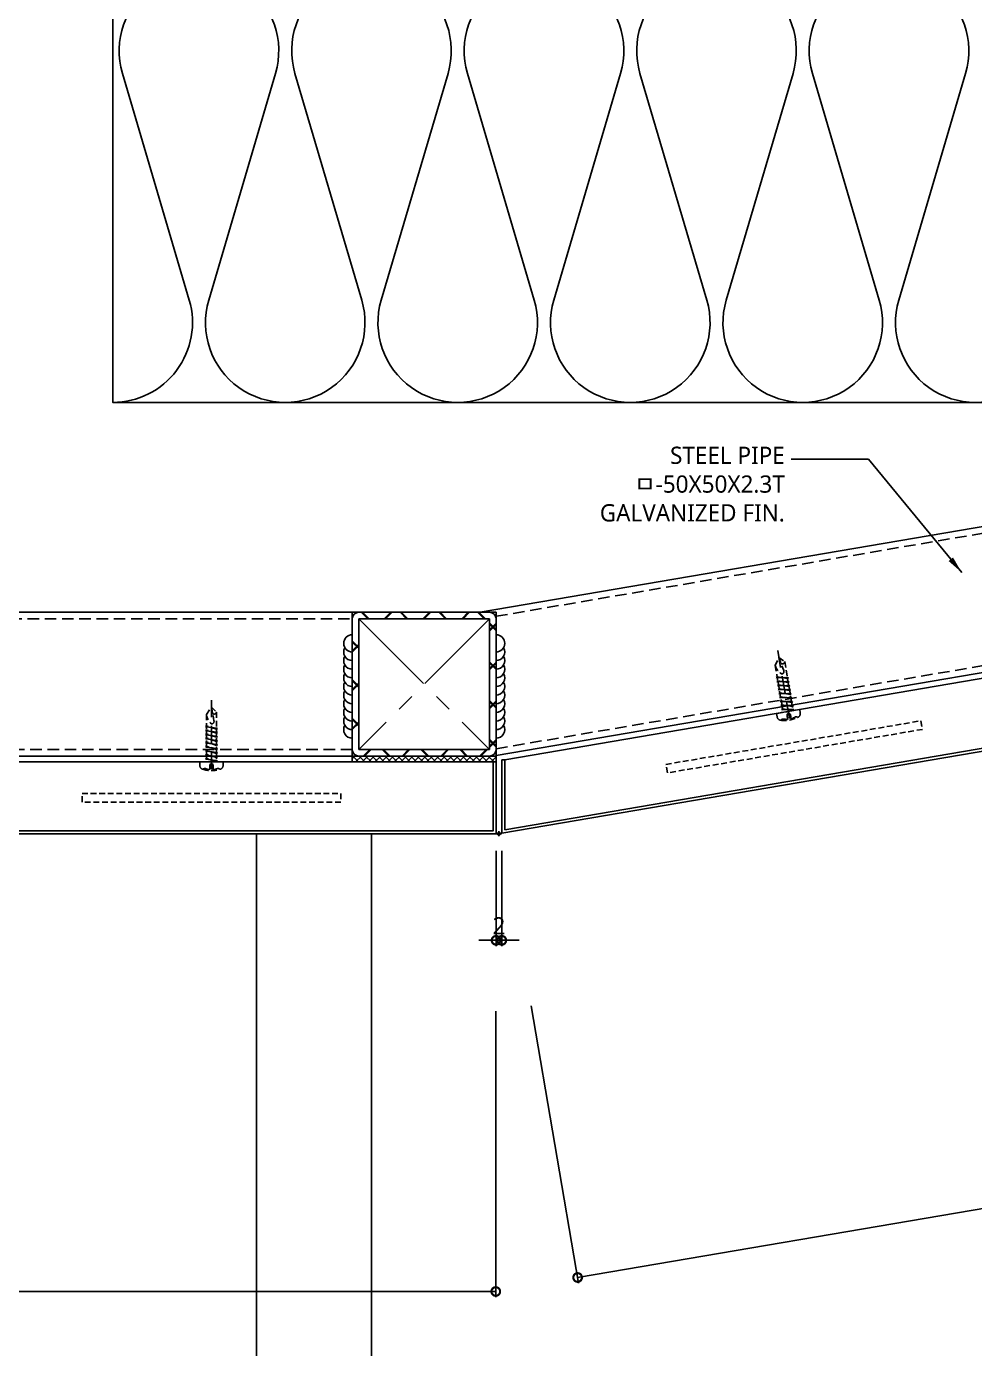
# Model space of a CAD drawing. Header units: millimetres. Extents: x 3584 to 9537, y 842 to 7828.
# Drawn here: x 6209.3 to 6539, y 4530.9 to 4990.6 of the extents above; entities that cross this region are included whole.
import ezdxf

# ---------------------------------------------------------------- set-up
doc = ezdxf.new("R2010")
doc.units = ezdxf.units.MM
doc.set_wipeout_variables(frame=1)
doc.linetypes.add('CENTER', pattern=[50.8, 31.75, -6.35, 6.35, -6.35])
doc.linetypes.add('HIDDEN', pattern=[3, 2, -1])
doc.layers.get('DEFPOINTS').update_dxf_attribs({"color": 142, "lineweight": 30})
for name, color, linetype in [('0-CEN', 1, 'CENTER'), ('0-DIM', 7, 'Continuous'), ('0-WELDING', 1, 'Continuous'), ('1', 1, 'Continuous'), ('2', 2, 'Continuous'), ('2-SCREW-BOLT', 2, 'Continuous'), ('4', 4, 'Continuous'), ('7', 7, 'Continuous'), ('EL5', 4, 'Continuous'), ('MRK1', 3, 'Continuous'), ('Net truc', 31, 'CENTER'), ('TEXT', 7, 'Continuous'), ('xref_section$0$INSUL', 8, 'Continuous')]:
    doc.layers.add(name, color=color, linetype=linetype)
doc.layers.add('def', color=213, linetype='Continuous', plot=False)
doc.styles.add('맑은고딕', font='malgun.ttf')
doc.dimstyles.new('HD-2', dxfattribs={"dimscale": 2, "dimtxt": 3, "dimasz": 3, "dimexe": 1, "dimexo": 3, "dimgap": 1, "dimtad": 1, "dimdec": 1, "dimzin": 12, "dimdsep": 46, "dimtxsty": '맑은고딕', "dimblk": 'DOTSMALL', "dimcen": 1, "dimclrd": 2, "dimclre": 2, "dimclrt": 7, "dimadec": 1, "dimazin": 2, "dimtfac": 1, "dimtdec": 1, "dimtix": 1, "dimtmove": 2, "dimatfit": 3, "dimfxl": 1, "dimtolj": 1, "dimtzin": 12, "dimlwd": -1, "dimlwe": -1, "dimarcsym": 0})

# ---------------------------------------------------------------- blocks, each defined once
blk = doc.blocks.new('*U5')
at = {"layer": '1', "linetype": 'ByBlock'}
h = blk.add_hatch(color=256, dxfattribs=at)
h.paths.add_polyline_path([(-1, 0), (0, 0), (0, 1, 0.414214)])
h.paths.add_polyline_path([(0, 0), (0, -1, 0.414214), (1, 0)])
for p, q in [((1.8, 0), (-1.8, 0)), ((0, -1.8), (0, 1.8))]:
    blk.add_line(p, q, dxfattribs=at)
blk.add_circle((0, 0), 1, dxfattribs=at)
blk = doc.blocks.new('LE-02')
at = {"layer": '0-CEN'}
blk.add_blockref('*U5', (0, 0), dxfattribs=at)
blk = doc.blocks.new('50X50X2.3T')
h = blk.add_hatch()
h.set_pattern_fill('ANSI32', color=8)
h.set_pattern_definition([(45, (0, 0), (-6.7352, 6.7352), []), (45, (0.449, 0), (-6.7352, 6.7352), [])])
edge = h.paths.add_edge_path()
edge.add_line((-22.7, 25), (22.7, 25))
edge.add_arc((22.7, 22.7), 2.3, 0, 90, ccw=False)
edge.add_line((25, 22.7), (25, -22.7))
edge.add_arc((22.7, -22.7), 2.3, -90, 0, ccw=False)
edge.add_line((22.7, -25), (-22.7, -25))
edge.add_arc((-22.7, -22.7), 2.3, 180, 270, ccw=False)
edge.add_line((-25, -22.7), (-25, 22.7))
edge.add_arc((-22.7, 22.7), 2.3, 90, 180, ccw=False)
h.paths.add_polyline_path([(-22.7, 22.7), (22.7, 22.7), (22.7, -22.7), (-22.7, -22.7)], flags=16)
at = {"layer": '0-CEN'}
for p, q in [((-22.7, 22.7), (22.7, -22.7)), ((22.7, 22.7), (-22.7, -22.7))]:
    blk.add_line(p, q, dxfattribs=at)
at = {"layer": '7'}
blk.add_lwpolyline([(-22.7, 25), (22.7, 25, -0.414214), (25, 22.7), (25, -22.7, -0.414214), (22.7, -25), (-22.7, -25, -0.414214), (-25, -22.7), (-25, 22.7, -0.414214)], format="xyb", close=True, dxfattribs=at)
blk.add_lwpolyline([(-22.7, 22.7), (22.7, 22.7), (22.7, -22.7), (-22.7, -22.7)], close=True, dxfattribs=at)
at = {"layer": 'def'}
blk.add_lwpolyline([(-25, 25), (25, 25), (25, -25), (-25, -25)], close=True, dxfattribs=at)
blk = doc.blocks.new('*U44')
at = {"layer": '0-WELDING'}
for centre, end in [((3, 0), 180), ((6, 0), 120), ((9, 0), 120), ((12, 0), 120), ((15, 0), 120), ((18, 0), 120), ((21, 0), 120), ((24, 0), 120), ((27, 0), 120), ((30, 0), 120), ((33, 0), 120)]:
    blk.add_arc(centre, 3, 0, end, dxfattribs=at)
blk = doc.blocks.new('_DOTSMALL')
at = {"color": 0, "linetype": 'ByBlock', "const_width": 0.5}
blk.add_lwpolyline([(-0.0625, 0, 1), (0.0625, 0, 1)], format="xyb", close=True, dxfattribs=at)
blk = doc.blocks.new('*D78')
at = {"layer": '0-DIM', "color": 2, "transparency": 16777216}
for p, q in [((6372.59, 4703.91), (6372.59, 4670.83)), ((6374.59, 4703.91), (6374.59, 4670.83)), ((6372.59, 4672.83), (6366.59, 4672.83)), ((6374.59, 4672.83), (6372.59, 4672.83)), ((6374.59, 4672.83), (6380.59, 4672.83))]:
    blk.add_line(p, q, dxfattribs=at)
at = {"layer": 'DEFPOINTS', "color": 0, "transparency": 16777216}
for p in [(6372.59, 4709.91), (6374.59, 4709.91), (6372.59, 4672.83)]:
    blk.add_point(p, dxfattribs=at)
at = {"layer": '0-DIM', "color": 2, "transparency": 16777216, "xscale": 6, "yscale": 6, "zscale": 6}
blk.add_blockref('_DOTSMALL', (6372.59, 4672.83), dxfattribs=at)
at = {"layer": '0-DIM', "color": 2, "transparency": 16777216, "xscale": 6, "yscale": 6, "zscale": 6, "rotation": 180}
blk.add_blockref('_DOTSMALL', (6374.59, 4672.83), dxfattribs=at)
at = {"layer": '0-DIM', "color": 7, "transparency": 16777216, "insert": (6373.59, 4677.88), "char_height": 6, "attachment_point": 5, "style": '맑은고딕'}
blk.add_mtext('\\A1;2', dxfattribs=at)
blk = doc.blocks.new('*D79')
at = {"layer": 'DEFPOINTS', "color": 0, "transparency": 16777216}
for p in [(5489.53, 4654.17), (6372.49, 4654.17), (6372.49, 4550.71)]:
    blk.add_point(p, dxfattribs=at)
at = {"layer": 'MRK1', "color": 2, "transparency": 16777216}
for p, q in [((5489.53, 4648.17), (5489.53, 4548.71)), ((6372.49, 4648.17), (6372.49, 4548.71)), ((5489.53, 4550.71), (6372.49, 4550.71))]:
    blk.add_line(p, q, dxfattribs=at)
at = {"layer": 'MRK1', "color": 2, "transparency": 16777216, "xscale": 6, "yscale": 6, "zscale": 6, "rotation": 180}
blk.add_blockref('_DOTSMALL', (5489.53, 4550.71), dxfattribs=at)
at = {"layer": 'MRK1', "color": 2, "transparency": 16777216, "xscale": 6, "yscale": 6, "zscale": 6}
blk.add_blockref('_DOTSMALL', (6372.49, 4550.71), dxfattribs=at)
at = {"layer": 'MRK1', "color": 7, "transparency": 16777216, "insert": (5931.01, 4555.81), "char_height": 6, "attachment_point": 5, "style": '맑은고딕'}
blk.add_mtext('\\A1;MODULE DIM', dxfattribs=at)
blk = doc.blocks.new('*D80')
at = {"layer": 'DEFPOINTS', "color": 0, "transparency": 16777216}
for p in [(7098.86, 4777.96), (7115.99, 4677.59), (6383.83, 4655.95)]:
    blk.add_point(p, dxfattribs=at)
at = {"layer": 'MRK1', "color": 2, "transparency": 16777216}
for p, q in [((7099.87, 4772.05), (7116.33, 4675.62)), ((6400.96, 4555.58), (7115.99, 4677.59)), ((6384.84, 4650.03), (6401.29, 4553.61))]:
    blk.add_line(p, q, dxfattribs=at)
at = {"layer": 'MRK1', "color": 2, "transparency": 16777216, "xscale": 6, "yscale": 6, "zscale": 6}
for p, rotation in [((7115.99, 4677.59), 9.683760693038607), ((6400.96, 4555.58), 189.6837606930386)]:
    blk.add_blockref('_DOTSMALL', p, dxfattribs=dict(at, rotation=rotation))
at = {"layer": 'MRK1', "color": 7, "transparency": 16777216, "insert": (6757.62, 4621.61), "char_height": 6, "attachment_point": 5, "rotation": 9.6838, "style": '맑은고딕'}
blk.add_mtext('\\A1;MODULE DIM', dxfattribs=at)

msp = doc.modelspace()

# ---------------------------------------------------------------- hatches: boundary and pattern name
h = msp.add_hatch()
h.set_pattern_fill('ANSI37', color=8, scale=0.5, angle=0.0003, style=0)
h.set_pattern_definition([(45.00029167, (-165662.354, -197224.6916), (-1.122537729, 1.122526301), []), (135.00029167, (-165662.354, -197224.6916), (-1.122526301, -1.122537729), [])])
h.paths.add_polyline_path([(6322.59, 4736.91), (6372.59, 4736.91), (6372.59, 4734.91), (6322.59, 4734.91)])

# ---------------------------------------------------------------- linework, layer by layer
at = {"color": 8}
msp.add_lwpolyline([(6322.59, 4736.91), (6372.59, 4736.91), (6372.59, 4734.91), (6322.59, 4734.91)], close=True, dxfattribs=at)
at = {"layer": '2', "color": 8, "linetype": 'HIDDEN'}
for p, q in [((6469.68, 4768.36), (6471.95, 4755.06)), ((6472.99, 4769.74), (6475.4, 4755.65)), ((6471.93, 4755.14), (6472.44, 4752.14)), ((6475.38, 4755.73), (6475.89, 4752.72)), ((6271.84, 4751.36), (6271.84, 4737.87)), ((6275.34, 4752.17), (6275.34, 4737.87)), ((6271.84, 4737.96), (6271.84, 4734.91)), ((6275.34, 4737.96), (6275.34, 4734.91))]:
    msp.add_line(p, q, dxfattribs=at)
for points in [[(6470.97, 4771.16), (6472.64, 4766.67, -0.346664), (6472.32, 4765.57, -0.325529), (6471.73, 4765.58, -0.145857), (6469.68, 4768.36), (6470.97, 4771.16), (6472.99, 4769.74)], [(6273.59, 4753.91), (6274.49, 4749.2, -0.346664), (6273.98, 4748.17, -0.325529), (6273.4, 4748.28, -0.145857), (6271.84, 4751.36), (6273.59, 4753.91), (6275.34, 4752.17)]]:
    msp.add_lwpolyline(points, format="xyb", dxfattribs=at)
for centre, start, end in [((6472.17, 4769.77), 240.0176, 357.6395), ((6274.54, 4752.34), 230.3338, 347.9558)]:
    msp.add_arc(centre, 0.825, start, end, dxfattribs=at)
at = {"layer": '2-SCREW-BOLT', "color": 8, "linetype": 'HIDDEN'}
for p, q in [((6472.25, 4752.1), (6470.14, 4751.74)), ((6471.71, 4752.01), (6476.63, 4752.85)), ((6471.71, 4752.01), (6476.63, 4752.85)), ((6478.19, 4753.12), (6476.47, 4752.82)), ((6271.65, 4734.91), (6269.51, 4734.91)), ((6271.09, 4734.91), (6276.09, 4734.91)), ((6271.09, 4734.91), (6276.09, 4734.91)), ((6277.68, 4734.91), (6275.93, 4734.91))]:
    msp.add_line(p, q, dxfattribs=at)
for points in [[(6470.14, 4751.74), (6470.34, 4750.57, 0.334238), (6471.64, 4749.35, 0.141196), (6477.58, 4750.37, 0.334238), (6478.39, 4751.95), (6478.19, 4753.12)], [(6269.51, 4734.91), (6269.51, 4733.72, 0.334238), (6270.58, 4732.3, 0.141196), (6276.61, 4732.3, 0.334238), (6277.68, 4733.72), (6277.68, 4734.91)]]:
    msp.add_lwpolyline(points, format="xyb", dxfattribs=at)
for points in [[(6477.58, 4750.37), (6477.27, 4750.54), (6476.95, 4750.57), (6476.64, 4750.5), (6476.33, 4750.36), (6476.05, 4750.2), (6475.79, 4750.04), (6475.56, 4749.91), (6475.39, 4749.86), (6475.26, 4749.9), (6475.18, 4750.03), (6475.12, 4750.23), (6475.09, 4750.48), (6475.06, 4750.74), (6475.03, 4751.01), (6474.97, 4751.27), (6474.89, 4751.48), (6474.77, 4751.64), (6474.62, 4751.75), (6474.45, 4751.79), (6474.28, 4751.79), (6474.12, 4751.74), (6473.97, 4751.64), (6473.87, 4751.49), (6473.81, 4751.3), (6473.8, 4751.07), (6473.83, 4750.81), (6473.89, 4750.54), (6473.95, 4750.28), (6474, 4750.04), (6474.01, 4749.84), (6473.98, 4749.68), (6473.88, 4749.6), (6473.69, 4749.59), (6473.44, 4749.63), (6473.14, 4749.7), (6472.81, 4749.76), (6472.48, 4749.79), (6472.16, 4749.75), (6471.87, 4749.61), (6471.64, 4749.35)], [(6276.61, 4732.3), (6276.33, 4732.52), (6276.03, 4732.6), (6275.7, 4732.59), (6275.38, 4732.51), (6275.07, 4732.39), (6274.79, 4732.27), (6274.54, 4732.19), (6274.36, 4732.17), (6274.24, 4732.23), (6274.18, 4732.38), (6274.17, 4732.58), (6274.17, 4732.82), (6274.19, 4733.09), (6274.2, 4733.37), (6274.19, 4733.62), (6274.14, 4733.85), (6274.05, 4734.03), (6273.92, 4734.16), (6273.76, 4734.23), (6273.59, 4734.26), (6273.42, 4734.23), (6273.27, 4734.16), (6273.14, 4734.03), (6273.04, 4733.85), (6273, 4733.62), (6272.99, 4733.37), (6273, 4733.09), (6273.02, 4732.82), (6273.02, 4732.58), (6273, 4732.38), (6272.94, 4732.23), (6272.83, 4732.17), (6272.64, 4732.19), (6272.4, 4732.27), (6272.12, 4732.39), (6271.81, 4732.51), (6271.49, 4732.59), (6271.16, 4732.6), (6270.86, 4732.52), (6270.58, 4732.3)]]:
    msp.add_lwpolyline(points, dxfattribs=at)
at = {"layer": '4', "color": 8, "linetype": 'HIDDEN'}
for points in [[(6431.66, 4734.02), (6520.38, 4749.16), (6520.88, 4746.2), (6432.17, 4731.06)], [(6228.59, 4723.91), (6318.59, 4723.91), (6318.59, 4720.91), (6228.59, 4720.91)]]:
    msp.add_lwpolyline(points, close=True, dxfattribs=at)
at = {"layer": '4'}
msp.add_lwpolyline([(5489.63, 4734.91), (6372.59, 4734.91), (6372.59, 4709.91), (5689.26, 4709.91)], dxfattribs=at)
at = {"layer": '7'}
for p, q in [((6367.07, 4786.91), (7080.88, 4908.71)), ((6372.59, 4737.13), (7089.29, 4859.42)), ((5489.63, 4786.91), (6322.59, 4786.91)), ((6322.59, 4786.91), (6372.59, 4786.91)), ((6322.59, 4736.91), (5489.63, 4736.91))]:
    msp.add_line(p, q, dxfattribs=at)
at = {"layer": '7', "color": 8, "linetype": 'HIDDEN', "ltscale": 2}
for p, q in [((6372.59, 4785.52), (7081.27, 4906.44)), ((6372.59, 4739.46), (7088.9, 4861.69)), ((5489.63, 4784.61), (6322.59, 4784.61)), ((6322.59, 4739.21), (5489.63, 4739.21))]:
    msp.add_line(p, q, dxfattribs=at)
at = {"layer": '7', "color": 4}
for p, q in [((6375.59, 4735.61), (7089.63, 4857.45)), ((6375.59, 4711.26), (7089.63, 4833.11)), ((6374.59, 4710.08), (7089.63, 4832.09)), ((6374.59, 4735.61), (6374.59, 4710.08)), ((6375.59, 4735.61), (6374.59, 4735.61)), ((6375.59, 4735.61), (6375.59, 4711.26))]:
    msp.add_line(p, q, dxfattribs=at)
msp.add_lwpolyline([(5689.26, 4709.91), (6372.59, 4709.91), (6372.59, 4734.91), (6371.59, 4734.91), (6371.59, 4710.91), (5489.63, 4710.91)], dxfattribs=at)
at = {"layer": 'EL5'}
for p, q in [((6289.26, 4709.91), (6289.26, 3853.39)), ((6329.26, 4709.91), (6329.26, 3853.39))]:
    msp.add_line(p, q, dxfattribs=at)
at = {"layer": 'Net truc', "color": 8, "linetype": 'HIDDEN', "ltscale": 3}
for p, q in [((6470.56, 4773.61), (6475.05, 4747.3)), ((6273.59, 4756.39), (6273.59, 4729.7))]:
    msp.add_line(p, q, dxfattribs=at)
at = {"layer": 'xref_section$0$INSUL'}
msp.add_lwpolyline([(5634.07, 5409.91), (6239.26, 5409.91), (6239.26, 4859.91), (7089.63, 4859.91)], dxfattribs=at)
msp.add_lwpolyline([(6239.26, 4859.91, 0.500912), (6265.88, 4895.5), (6242.64, 4974.31, -1.337394), (6295.88, 4974.31), (6272.64, 4895.5, 1.337394), (6325.88, 4895.5), (6302.64, 4974.31, -1.337394), (6355.88, 4974.31), (6332.64, 4895.5, 1.337394), (6385.88, 4895.5), (6362.64, 4974.31, -1.337394), (6415.88, 4974.31), (6392.64, 4895.5, 1.337394), (6445.88, 4895.5), (6422.64, 4974.31, -1.337394), (6475.88, 4974.31), (6452.64, 4895.5, 1.337394), (6505.88, 4895.5), (6482.64, 4974.31, -1.337394), (6535.88, 4974.31), (6512.64, 4895.5, 1.337394), (6565.88, 4895.5)], format="xyb", dxfattribs=at)

# ---------------------------------------------------------------- block references
at = {"xscale": -1, "rotation": 90}
msp.add_blockref('*U44', (6322.59, 4779.1), dxfattribs=at)
msp.add_blockref('*U44', (6322.59, 4779.1), dxfattribs=at)
at = {"rotation": 270}
msp.add_blockref('*U44', (6372.59, 4779.1), dxfattribs=at)
msp.add_blockref('*U44', (6372.59, 4779.1), dxfattribs=at)
at = {"layer": '1', "xscale": -0.5, "yscale": 0.5, "zscale": 0.5, "rotation": 180}
msp.add_blockref('LE-02', (6373.59, 4709.91), dxfattribs=at)
msp.add_blockref('LE-02', (6373.59, 4709.91), dxfattribs=at)
at = {"layer": '7'}
msp.add_blockref('50X50X2.3T', (6347.59, 4761.91), dxfattribs=at)
at = {"layer": '7', "xscale": -1}
msp.add_blockref('50X50X2.3T', (6347.59, 4761.91), dxfattribs=at)

# ---------------------------------------------------------------- texts
at = {"layer": 'TEXT', "color": 0, "insert": (6473.01, 4844.51), "char_height": 6, "width": 121.1974, "attachment_point": 3, "style": '맑은고딕'}
msp.add_mtext('STEEL PIPE\\Pㅁ-50X50X2.3T\\PGALVANIZED FIN.', dxfattribs=at)

# ---------------------------------------------------------------- dimensions: what is measured, and where the dimension line sits
at = {"layer": '0-DIM'}
dim = msp.add_linear_dim(base=(6372.59, 4672.83), p1=(6374.59, 4709.91), p2=(6372.59, 4709.91), angle=180, dimstyle='HD-2', dxfattribs=at)
dim.commit()
dim.dimension.update_dxf_attribs({"geometry": '*D78', "text_midpoint": (6373.59, 4677.88)})
at = {"layer": 'MRK1'}
dim = msp.add_linear_dim(base=(6372.49, 4550.71), p1=(5489.53, 4654.17), p2=(6372.49, 4654.17), text='MODULE DIM', dimstyle='HD-2', dxfattribs=at)
dim.commit()
dim.dimension.update_dxf_attribs({"geometry": '*D79', "text_midpoint": (5931.01, 4555.81)})

# ---------------------------------------------------------------- leaders
at = {"layer": '0-DIM'}
msp.add_leader([(6534.57, 4800.72), (6502.11, 4840.19), (6475.25, 4840.19)], dimstyle='HD-2', override={"dimgap": 1, "dimtad": 0}, dxfattribs=at)

# ---------------------------------------------------------------- next in the draw order: wipeouts: each hides what was drawn before it
at = {"color": 8, "linetype": 'HIDDEN'}
for points in [[(6471.92, 4753.12), (6472.23, 4753.38), (6474.06, 4753.09), (6475.82, 4753.15), (6476.19, 4753.05), (6475.88, 4752.79), (6474.06, 4753.09), (6472.29, 4753.02)], [(6271.49, 4735.97), (6271.84, 4736.17), (6273.59, 4735.57), (6275.35, 4735.34), (6275.69, 4735.18), (6275.35, 4734.97), (6273.59, 4735.57), (6271.84, 4735.8)]]:
    msp.add_wipeout(points, dxfattribs=at)

# ---------------------------------------------------------------- next in the draw order: linework, layer by layer
for points in [[(6471.92, 4753.12), (6472.29, 4753.02), (6475.82, 4753.15), (6476.19, 4753.05), (6475.88, 4752.79), (6472.23, 4753.38), (6471.92, 4753.12), (6476.19, 4753.05)], [(6271.49, 4735.97), (6271.84, 4735.8), (6275.35, 4735.34), (6275.69, 4735.18), (6275.35, 4734.97), (6271.84, 4736.17), (6271.49, 4735.97), (6275.69, 4735.18)]]:
    msp.add_lwpolyline(points, close=True, dxfattribs=at)

# ---------------------------------------------------------------- next in the draw order: wipeouts: each hides what was drawn before it
for points in [[(6471.68, 4754.51), (6471.99, 4754.77), (6473.82, 4754.48), (6475.59, 4754.54), (6475.96, 4754.44), (6475.65, 4754.18), (6473.82, 4754.48), (6472.06, 4754.41)], [(6271.49, 4737.38), (6271.84, 4737.58), (6273.59, 4736.98), (6275.35, 4736.75), (6275.69, 4736.59), (6275.35, 4736.38), (6273.59, 4736.98), (6271.84, 4737.21)]]:
    msp.add_wipeout(points, dxfattribs=at)

# ---------------------------------------------------------------- next in the draw order: linework, layer by layer
for points in [[(6471.68, 4754.51), (6472.06, 4754.41), (6475.59, 4754.54), (6475.96, 4754.44), (6475.65, 4754.18), (6471.99, 4754.77), (6471.68, 4754.51), (6475.96, 4754.44)], [(6271.49, 4737.38), (6271.84, 4737.21), (6275.35, 4736.75), (6275.69, 4736.59), (6275.35, 4736.38), (6271.84, 4737.58), (6271.49, 4737.38), (6275.69, 4736.59)]]:
    msp.add_lwpolyline(points, close=True, dxfattribs=at)

# ---------------------------------------------------------------- next in the draw order: wipeouts: each hides what was drawn before it
for points in [[(6471.45, 4755.9), (6471.76, 4756.16), (6473.58, 4755.87), (6475.35, 4755.93), (6475.72, 4755.83), (6475.41, 4755.57), (6473.58, 4755.87), (6471.82, 4755.8)], [(6271.49, 4738.79), (6271.84, 4738.99), (6273.59, 4738.39), (6275.35, 4738.16), (6275.69, 4738), (6275.35, 4737.79), (6273.59, 4738.39), (6271.84, 4738.62)]]:
    msp.add_wipeout(points, dxfattribs=at)

# ---------------------------------------------------------------- next in the draw order: linework, layer by layer
for points in [[(6471.45, 4755.9), (6471.82, 4755.8), (6475.35, 4755.93), (6475.72, 4755.83), (6475.41, 4755.57), (6471.76, 4756.16), (6471.45, 4755.9), (6475.72, 4755.83)], [(6271.49, 4738.79), (6271.84, 4738.62), (6275.35, 4738.16), (6275.69, 4738), (6275.35, 4737.79), (6271.84, 4738.99), (6271.49, 4738.79), (6275.69, 4738)]]:
    msp.add_lwpolyline(points, close=True, dxfattribs=at)

# ---------------------------------------------------------------- next in the draw order: wipeouts: each hides what was drawn before it
for points in [[(6471.21, 4757.29), (6471.52, 4757.55), (6473.35, 4757.26), (6475.11, 4757.32), (6475.48, 4757.22), (6475.17, 4756.96), (6473.35, 4757.26), (6471.58, 4757.19)], [(6271.49, 4740.2), (6271.84, 4740.4), (6273.59, 4739.8), (6275.35, 4739.57), (6275.69, 4739.41), (6275.35, 4739.2), (6273.59, 4739.8), (6271.84, 4740.03)]]:
    msp.add_wipeout(points, dxfattribs=at)

# ---------------------------------------------------------------- next in the draw order: linework, layer by layer
for points in [[(6471.21, 4757.29), (6471.58, 4757.19), (6475.11, 4757.32), (6475.48, 4757.22), (6475.17, 4756.96), (6471.52, 4757.55), (6471.21, 4757.29), (6475.48, 4757.22)], [(6271.49, 4740.2), (6271.84, 4740.03), (6275.35, 4739.57), (6275.69, 4739.41), (6275.35, 4739.2), (6271.84, 4740.4), (6271.49, 4740.2), (6275.69, 4739.41)]]:
    msp.add_lwpolyline(points, close=True, dxfattribs=at)

# ---------------------------------------------------------------- next in the draw order: wipeouts: each hides what was drawn before it
for points in [[(6470.97, 4758.68), (6471.28, 4758.94), (6473.11, 4758.65), (6474.87, 4758.71), (6475.25, 4758.61), (6474.94, 4758.35), (6473.11, 4758.65), (6471.34, 4758.58)], [(6271.49, 4741.61), (6271.84, 4741.81), (6273.59, 4741.21), (6275.35, 4740.98), (6275.69, 4740.82), (6275.35, 4740.61), (6273.59, 4741.21), (6271.84, 4741.44)]]:
    msp.add_wipeout(points, dxfattribs=at)

# ---------------------------------------------------------------- next in the draw order: linework, layer by layer
for points in [[(6470.97, 4758.68), (6471.34, 4758.58), (6474.87, 4758.71), (6475.25, 4758.61), (6474.94, 4758.35), (6471.28, 4758.94), (6470.97, 4758.68), (6475.25, 4758.61)], [(6271.49, 4741.61), (6271.84, 4741.44), (6275.35, 4740.98), (6275.69, 4740.82), (6275.35, 4740.61), (6271.84, 4741.81), (6271.49, 4741.61), (6275.69, 4740.82)]]:
    msp.add_lwpolyline(points, close=True, dxfattribs=at)

# ---------------------------------------------------------------- next in the draw order: wipeouts: each hides what was drawn before it
for points in [[(6470.74, 4760.07), (6471.05, 4760.33), (6472.87, 4760.04), (6474.64, 4760.1), (6475.01, 4760), (6474.7, 4759.74), (6472.87, 4760.04), (6471.11, 4759.97)], [(6271.49, 4743.02), (6271.84, 4743.22), (6273.59, 4742.62), (6275.35, 4742.39), (6275.69, 4742.23), (6275.35, 4742.02), (6273.59, 4742.62), (6271.84, 4742.85)]]:
    msp.add_wipeout(points, dxfattribs=at)

# ---------------------------------------------------------------- next in the draw order: linework, layer by layer
for points in [[(6470.74, 4760.07), (6471.11, 4759.97), (6474.64, 4760.1), (6475.01, 4760), (6474.7, 4759.74), (6471.05, 4760.33), (6470.74, 4760.07), (6475.01, 4760)], [(6271.49, 4743.02), (6271.84, 4742.85), (6275.35, 4742.39), (6275.69, 4742.23), (6275.35, 4742.02), (6271.84, 4743.22), (6271.49, 4743.02), (6275.69, 4742.23)]]:
    msp.add_lwpolyline(points, close=True, dxfattribs=at)

# ---------------------------------------------------------------- next in the draw order: wipeouts: each hides what was drawn before it
for points in [[(6470.5, 4761.46), (6470.81, 4761.72), (6472.63, 4761.43), (6474.4, 4761.49), (6474.77, 4761.39), (6474.46, 4761.13), (6472.63, 4761.43), (6470.87, 4761.36)], [(6271.49, 4744.43), (6271.84, 4744.63), (6273.59, 4744.03), (6275.35, 4743.8), (6275.69, 4743.64), (6275.35, 4743.43), (6273.59, 4744.03), (6271.84, 4744.26)]]:
    msp.add_wipeout(points, dxfattribs=at)

# ---------------------------------------------------------------- next in the draw order: linework, layer by layer
for points in [[(6470.5, 4761.46), (6470.87, 4761.36), (6474.4, 4761.49), (6474.77, 4761.39), (6474.46, 4761.13), (6470.81, 4761.72), (6470.5, 4761.46), (6474.77, 4761.39)], [(6271.49, 4744.43), (6271.84, 4744.26), (6275.35, 4743.8), (6275.69, 4743.64), (6275.35, 4743.43), (6271.84, 4744.63), (6271.49, 4744.43), (6275.69, 4743.64)]]:
    msp.add_lwpolyline(points, close=True, dxfattribs=at)

# ---------------------------------------------------------------- next in the draw order: wipeouts: each hides what was drawn before it
for points in [[(6470.26, 4762.85), (6470.57, 4763.11), (6472.4, 4762.82), (6474.16, 4762.88), (6474.53, 4762.78), (6474.22, 4762.52), (6472.4, 4762.82), (6470.63, 4762.75)], [(6271.49, 4745.84), (6271.84, 4746.04), (6273.59, 4745.44), (6275.35, 4745.21), (6275.69, 4745.05), (6275.35, 4744.84), (6273.59, 4745.44), (6271.84, 4745.67)]]:
    msp.add_wipeout(points, dxfattribs=at)

# ---------------------------------------------------------------- next in the draw order: linework, layer by layer
for points in [[(6470.26, 4762.85), (6470.63, 4762.75), (6474.16, 4762.88), (6474.53, 4762.78), (6474.22, 4762.52), (6470.57, 4763.11), (6470.26, 4762.85), (6474.53, 4762.78)], [(6271.49, 4745.84), (6271.84, 4745.67), (6275.35, 4745.21), (6275.69, 4745.05), (6275.35, 4744.84), (6271.84, 4746.04), (6271.49, 4745.84), (6275.69, 4745.05)]]:
    msp.add_lwpolyline(points, close=True, dxfattribs=at)

# ---------------------------------------------------------------- next in the draw order: wipeouts: each hides what was drawn before it
for points in [[(6470.02, 4764.24), (6470.33, 4764.5), (6472.16, 4764.21), (6473.93, 4764.27), (6474.3, 4764.17), (6473.99, 4763.91), (6472.16, 4764.21), (6470.4, 4764.14)], [(6271.49, 4747.25), (6271.84, 4747.45), (6273.59, 4746.85), (6275.35, 4746.62), (6275.69, 4746.46), (6275.35, 4746.25), (6273.59, 4746.85), (6271.84, 4747.08)]]:
    msp.add_wipeout(points, dxfattribs=at)

# ---------------------------------------------------------------- next in the draw order: linework, layer by layer
for points in [[(6470.02, 4764.24), (6470.4, 4764.14), (6473.93, 4764.27), (6474.3, 4764.17), (6473.99, 4763.91), (6470.33, 4764.5), (6470.02, 4764.24), (6474.3, 4764.17)], [(6271.49, 4747.25), (6271.84, 4747.08), (6275.35, 4746.62), (6275.69, 4746.46), (6275.35, 4746.25), (6271.84, 4747.45), (6271.49, 4747.25), (6275.69, 4746.46)]]:
    msp.add_lwpolyline(points, close=True, dxfattribs=at)

# ---------------------------------------------------------------- next in the draw order: dimensions: what is measured, and where the dimension line sits
at = {"layer": 'MRK1'}
dim = msp.add_aligned_dim(p1=(6383.83, 4655.95), p2=(7098.86, 4777.96), distance=-101.82, text='MODULE DIM', dimstyle='HD-2', dxfattribs=at)
dim.commit()
dim.dimension.update_dxf_attribs({"geometry": '*D80', "text_midpoint": (6757.62, 4621.61)})

doc.saveas('drawing.dxf')
